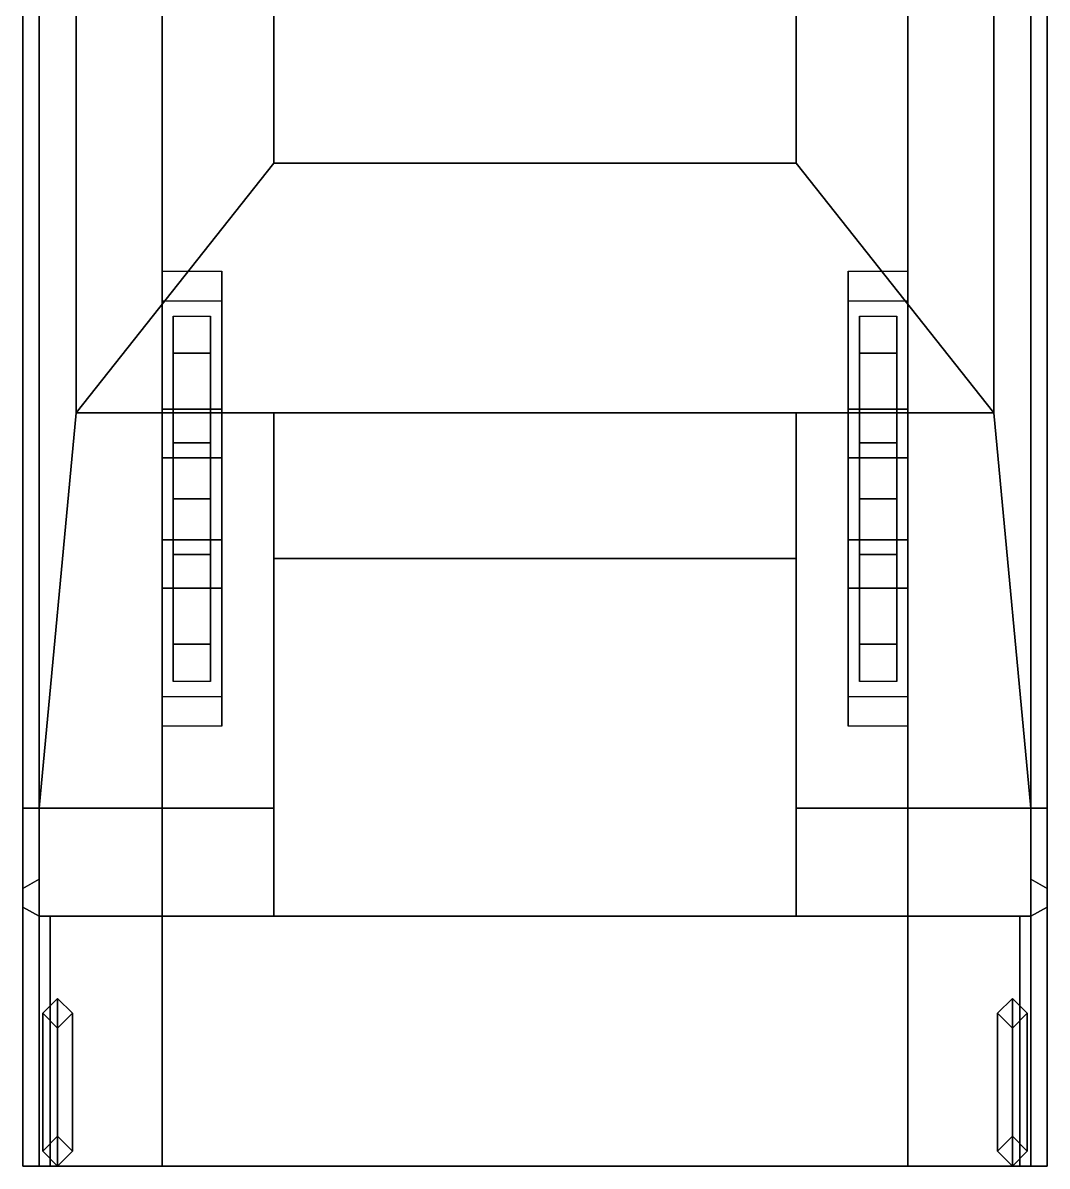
# Model space of a CAD drawing. Extents: x -1.5 to 1.5, y -9 to 9.5.
# Drawn here: x -1.373 to 1.373, y 2.1 to 5.166 of the extents above; entities that cross this region are included whole.
import ezdxf

# ---------------------------------------------------------------- set-up
doc = ezdxf.new("R2010")
doc.units = 0
doc.layers.get('0').update_dxf_attribs({"linetype": 'CONTINUOUS'})

msp = doc.modelspace()

# ---------------------------------------------------------------- linework, layer by layer
for points in [[(-1.33, 8.88, 3.1), (-1.3733, 8.855, 3.075), (-1.3733, 3.06, 3.075), (-1.33, 3.06, 3.1)], [(-1.33, 8.88, 3.1), (-1.33, 3.06, 3.1), (-1.23, 4.12, 3.1), (-1.23, 6.8, 3.1)], [(1.23, 6.8, 3.1), (1.23, 4.12, 3.1), (1.33, 3.06, 3.1), (1.33, 8.88, 3.1)], [(1.3733, 8.855, 3.075), (1.33, 8.88, 3.1), (1.33, 3.06, 3.1), (1.3733, 3.06, 3.075)], [(-1.3733, 8.855, 3.075), (-1.3733, 8.805, 3.025), (-1.3733, 3.06, 3.025), (-1.3733, 3.06, 3.075)], [(1.3733, 8.805, 3.025), (1.3733, 8.855, 3.075), (1.3733, 3.06, 3.075), (1.3733, 3.06, 3.025)], [(-1.3733, 8.805, 3.025), (-1.33, 8.78, 3), (-1.33, 3.06, 3), (-1.3733, 3.06, 3.025)], [(1.33, 8.78, 3), (1.3733, 8.805, 3.025), (1.3733, 3.06, 3.025), (1.33, 3.06, 3)], [(-1.33, 8.78, 1.2), (-1.33, 2.87, 2.54), (-1.33, 3.06, 3), (-1.33, 8.78, 3)], [(-1.33, 8.78, 1.2), (-1.33, 2.77, 1.2), (-1.33, 2.77, 2.54), (-1.33, 2.87, 2.54)], [(-1, 8.8, 0.91), (-1, 2.1, 0.91), (-1, 2.1, 1.2), (-1, 8.8, 1.2)], [(1, 8.8, 0.91), (1, 2.1, 0.91), (-1, 2.1, 0.91), (-1, 8.8, 0.91)], [(1, 2.1, 1.2), (1, 2.1, 0.91), (1, 8.8, 0.91), (1, 8.8, 1.2)], [(1.33, 3.06, 3), (1.33, 2.87, 2.54), (1.33, 8.78, 1.2), (1.33, 8.78, 3)], [(1.33, 2.77, 2.54), (1.33, 2.77, 1.2), (1.33, 8.78, 1.2), (1.33, 2.87, 2.54)], [(-1.23, 4.12, 3.1), (-1.23, 4.12, 2.67), (-1.23, 6.8, 2.67), (-1.23, 6.8, 3.1)], [(-1.23, 4.12, 2.67), (-0.7, 4.79, 3.21), (-0.7, 6.17, 3.21), (-1.23, 6.8, 2.67)], [(0.7, 4.79, 3.21), (1.23, 4.12, 2.67), (1.23, 6.8, 2.67), (0.7, 6.17, 3.21)], [(1.23, 4.12, 2.67), (1.23, 4.12, 3.1), (1.23, 6.8, 3.1), (1.23, 6.8, 2.67)], [(-0.7, 4.79, 3.21), (0.7, 4.79, 3.21), (0.7, 6.17, 3.21), (-0.7, 6.17, 3.21)], [(-1.23, 4.12, 2.67), (1.23, 4.12, 2.67), (0.7, 4.79, 3.21), (-0.7, 4.79, 3.21)], [(-0.84, 4.5, 0.91), (-0.84, 4.13, 0.44), (-1, 4.13, 0.44), (-1, 4.5, 0.91)], [(-1, 4.5, 0.91), (-1, 4.13, 0.44), (-1, 4.13, 0.58), (-1, 4.42, 0.91)], [(-0.84, 4.13, 0.58), (-0.84, 4.13, 0.44), (-0.84, 4.5, 0.91), (-0.84, 4.42, 0.91)], [(0.84, 4.5, 0.91), (0.84, 4.13, 0.44), (0.84, 4.13, 0.58), (0.84, 4.42, 0.91)], [(1, 4.5, 0.91), (1, 4.13, 0.44), (0.84, 4.13, 0.44), (0.84, 4.5, 0.91)], [(1, 4.13, 0.58), (1, 4.13, 0.44), (1, 4.5, 0.91), (1, 4.42, 0.91)], [(-1, 4.42, 0.91), (-1, 4.13, 0.58), (-0.84, 4.13, 0.58), (-0.84, 4.42, 0.91)], [(0.84, 4.42, 0.91), (0.84, 4.13, 0.58), (1, 4.13, 0.58), (1, 4.42, 0.91)], [(-0.97, 4.38, 0.91), (-0.97, 3.89, 0.66), (-0.97, 3.89, 0.66), (-0.97, 3.4, 0.91)], [(-0.97, 4.28, 0.79), (-0.97, 4.04, 0.67), (-0.97, 3.89, 0.66), (-0.97, 4.38, 0.91)], [(-0.87, 4.38, 0.91), (-0.87, 4.28, 0.79), (-0.97, 4.28, 0.79), (-0.97, 4.38, 0.91)], [(-0.87, 3.4, 0.91), (-0.87, 3.89, 0.66), (-0.87, 4.38, 0.91)], [(-0.87, 3.89, 0.66), (-0.87, 4.04, 0.67), (-0.87, 4.28, 0.79), (-0.87, 4.38, 0.91)], [(0.87, 4.38, 0.91), (0.87, 3.89, 0.66), (0.87, 3.89, 0.66), (0.87, 3.4, 0.91)], [(0.97, 4.38, 0.91), (0.97, 4.28, 0.79), (0.87, 4.28, 0.79), (0.87, 4.38, 0.91)], [(0.87, 4.28, 0.79), (0.87, 4.04, 0.67), (0.87, 3.89, 0.66), (0.87, 4.38, 0.91)], [(0.97, 3.4, 0.91), (0.97, 3.89, 0.66), (0.97, 4.38, 0.91)], [(0.97, 3.89, 0.66), (0.97, 4.04, 0.67), (0.97, 4.28, 0.79), (0.97, 4.38, 0.91)], [(-0.87, 4.28, 0.79), (-0.87, 4.04, 0.67), (-0.97, 4.04, 0.67), (-0.97, 4.28, 0.79)], [(0.97, 4.28, 0.79), (0.97, 4.04, 0.67), (0.87, 4.04, 0.67), (0.87, 4.28, 0.79)], [(-1.23, 4.12, 3.1), (-1.33, 3.06, 3.1), (-0.7, 3.06, 3.1), (-0.7, 4.12, 3.1)], [(-0.7, 4.12, 3.1), (-0.7, 4.12, 2.67), (-1.23, 4.12, 2.67), (-1.23, 4.12, 3.1)], [(-0.84, 4.13, 0.44), (-0.84, 4.13, 0.19), (-1, 4.13, 0.19), (-1, 4.13, 0.44)], [(-1, 4.13, 0.19), (-1, 3.65, 0.19), (-1, 3.65, 0.58), (-1, 4.13, 0.58)], [(-0.84, 4.13, 0.19), (-0.84, 3.65, 0.19), (-1, 3.65, 0.19), (-1, 4.13, 0.19)], [(-0.84, 4, 0.63), (-0.84, 4.13, 0.58), (-1, 4.13, 0.58), (-1, 4, 0.63)], [(-1, 4.13, 0.58), (-1, 3.65, 0.58), (-1, 3.78, 0.63), (-1, 4, 0.63)], [(-0.84, 3.65, 0.58), (-0.84, 3.65, 0.19), (-0.84, 4.13, 0.19), (-0.84, 4.13, 0.58)], [(-0.84, 3.78, 0.63), (-0.84, 3.65, 0.58), (-0.84, 4.13, 0.58), (-0.84, 4, 0.63)], [(-0.7, 3.06, 3.1), (-0.7, 3.73, 2.67), (-0.7, 4.12, 2.67), (-0.7, 4.12, 3.1)], [(-0.7, 3.73, 2.67), (0.7, 3.73, 2.67), (0.7, 4.12, 2.67), (-0.7, 4.12, 2.67)], [(0.7, 4.12, 2.67), (0.7, 4.12, 3.1), (1.23, 4.12, 3.1), (1.23, 4.12, 2.67)], [(0.7, 3.73, 2.67), (0.7, 3.06, 3.1), (0.7, 4.12, 3.1), (0.7, 4.12, 2.67)], [(0.7, 4.12, 3.1), (0.7, 3.06, 3.1), (1.33, 3.06, 3.1), (1.23, 4.12, 3.1)], [(0.84, 4.13, 0.19), (0.84, 3.65, 0.19), (0.84, 3.65, 0.58), (0.84, 4.13, 0.58)], [(1, 4.13, 0.44), (1, 4.13, 0.19), (0.84, 4.13, 0.19), (0.84, 4.13, 0.44)], [(1, 4.13, 0.19), (1, 3.65, 0.19), (0.84, 3.65, 0.19), (0.84, 4.13, 0.19)], [(0.84, 4.13, 0.58), (0.84, 3.65, 0.58), (0.84, 3.78, 0.63), (0.84, 4, 0.63)], [(1, 4, 0.63), (1, 4.13, 0.58), (0.84, 4.13, 0.58), (0.84, 4, 0.63)], [(1, 3.65, 0.58), (1, 3.65, 0.19), (1, 4.13, 0.19), (1, 4.13, 0.58)], [(1, 3.78, 0.63), (1, 3.65, 0.58), (1, 4.13, 0.58), (1, 4, 0.63)], [(-0.97, 3.89, 0.66), (-0.97, 4.04, 0.67), (-0.87, 4.04, 0.67), (-0.87, 3.89, 0.66)], [(0.87, 3.89, 0.66), (0.87, 4.04, 0.67), (0.97, 4.04, 0.67), (0.97, 3.89, 0.66)], [(-1, 4, 0.63), (-1, 3.78, 0.63), (-0.84, 3.78, 0.63), (-0.84, 4, 0.63)], [(0.84, 4, 0.63), (0.84, 3.78, 0.63), (1, 3.78, 0.63), (1, 4, 0.63)], [(-0.97, 3.89, 0.66), (-0.97, 3.74, 0.67), (-0.97, 3.5, 0.79), (-0.97, 3.4, 0.91)], [(-0.87, 3.89, 0.66), (-0.87, 3.74, 0.67), (-0.97, 3.74, 0.67), (-0.97, 3.89, 0.66)], [(-0.87, 3.5, 0.79), (-0.87, 3.74, 0.67), (-0.87, 3.89, 0.66), (-0.87, 3.4, 0.91)], [(0.87, 3.89, 0.66), (0.87, 3.74, 0.67), (0.87, 3.5, 0.79), (0.87, 3.4, 0.91)], [(0.97, 3.89, 0.66), (0.97, 3.74, 0.67), (0.87, 3.74, 0.67), (0.87, 3.89, 0.66)], [(0.97, 3.5, 0.79), (0.97, 3.74, 0.67), (0.97, 3.89, 0.66), (0.97, 3.4, 0.91)], [(-1, 3.78, 0.63), (-1, 3.65, 0.58), (-0.84, 3.65, 0.58), (-0.84, 3.78, 0.63)], [(0.84, 3.78, 0.63), (0.84, 3.65, 0.58), (1, 3.65, 0.58), (1, 3.78, 0.63)], [(-0.97, 3.5, 0.79), (-0.97, 3.74, 0.67), (-0.87, 3.74, 0.67), (-0.87, 3.5, 0.79)], [(-0.7, 2.77, 2.82), (-0.7, 2.77, 1.46), (-0.7, 3.73, 2.67), (-0.7, 3.06, 3.1)], [(-0.7, 2.77, 1.46), (0.7, 2.77, 1.46), (0.7, 3.73, 2.67), (-0.7, 3.73, 2.67)], [(0.7, 2.77, 1.46), (0.7, 2.77, 2.82), (0.7, 3.06, 3.1), (0.7, 3.73, 2.67)], [(0.87, 3.5, 0.79), (0.87, 3.74, 0.67), (0.97, 3.74, 0.67), (0.97, 3.5, 0.79)], [(-1, 3.65, 0.44), (-1, 3.65, 0.19), (-0.84, 3.65, 0.19), (-0.84, 3.65, 0.44)], [(-0.84, 3.36, 0.91), (-0.84, 3.65, 0.58), (-1, 3.65, 0.58), (-1, 3.36, 0.91)], [(-1, 3.65, 0.58), (-1, 3.65, 0.44), (-1, 3.28, 0.91), (-1, 3.36, 0.91)], [(-1, 3.28, 0.91), (-1, 3.65, 0.44), (-0.84, 3.65, 0.44), (-0.84, 3.28, 0.91)], [(-0.84, 3.28, 0.91), (-0.84, 3.65, 0.44), (-0.84, 3.65, 0.58), (-0.84, 3.36, 0.91)], [(0.84, 3.65, 0.44), (0.84, 3.65, 0.19), (1, 3.65, 0.19), (1, 3.65, 0.44)], [(0.84, 3.28, 0.91), (0.84, 3.65, 0.44), (1, 3.65, 0.44), (1, 3.28, 0.91)], [(0.84, 3.65, 0.58), (0.84, 3.65, 0.44), (0.84, 3.28, 0.91), (0.84, 3.36, 0.91)], [(1, 3.36, 0.91), (1, 3.65, 0.58), (0.84, 3.65, 0.58), (0.84, 3.36, 0.91)], [(1, 3.28, 0.91), (1, 3.65, 0.44), (1, 3.65, 0.58), (1, 3.36, 0.91)], [(-0.97, 3.4, 0.91), (-0.97, 3.5, 0.79), (-0.87, 3.5, 0.79), (-0.87, 3.4, 0.91)], [(0.87, 3.4, 0.91), (0.87, 3.5, 0.79), (0.97, 3.5, 0.79), (0.97, 3.4, 0.91)], [(-1.33, 2.87, 2.82), (-1.3733, 2.845, 2.82), (-1.3733, 3.06, 3.025), (-1.33, 3.06, 3)], [(-1.3733, 2.845, 2.82), (-1.3733, 2.795, 2.82), (-1.3733, 3.06, 3.075), (-1.3733, 3.06, 3.025)], [(-1.3733, 2.795, 2.82), (-1.33, 2.77, 2.82), (-1.33, 3.06, 3.1), (-1.3733, 3.06, 3.075)], [(-1.33, 2.87, 2.54), (-1.33, 2.87, 2.54), (-1.33, 2.87, 2.82), (-1.33, 3.06, 3)], [(-1.33, 3.06, 3.1), (-1.33, 2.77, 2.82), (-0.7, 2.77, 2.82), (-0.7, 3.06, 3.1)], [(0.7, 3.06, 3.1), (0.7, 2.77, 2.82), (1.33, 2.77, 2.82), (1.33, 3.06, 3.1)], [(1.33, 2.87, 2.82), (1.33, 2.87, 2.54), (1.33, 2.87, 2.54), (1.33, 3.06, 3)], [(1.33, 2.77, 2.82), (1.3733, 2.795, 2.82), (1.3733, 3.06, 3.075), (1.33, 3.06, 3.1)], [(1.3733, 2.845, 2.82), (1.33, 2.87, 2.82), (1.33, 3.06, 3), (1.3733, 3.06, 3.025)], [(1.3733, 2.795, 2.82), (1.3733, 2.845, 2.82), (1.3733, 3.06, 3.025), (1.3733, 3.06, 3.075)], [(-1.3733, 2.845, 2.565), (-1.33, 2.87, 2.54), (-1.33, 2.1, 2.54), (-1.3733, 2.1, 2.565)], [(-1.33, 2.87, 2.54), (-1.3733, 2.845, 2.565), (-1.3733, 2.845, 2.82), (-1.33, 2.87, 2.82)], [(1.33, 2.87, 2.54), (1.3733, 2.845, 2.565), (1.3733, 2.1, 2.565), (1.33, 2.1, 2.54)], [(1.3733, 2.845, 2.565), (1.33, 2.87, 2.54), (1.33, 2.87, 2.82), (1.3733, 2.845, 2.82)], [(-1.3733, 2.795, 2.615), (-1.3733, 2.845, 2.565), (-1.3733, 2.1, 2.565), (-1.3733, 2.1, 2.615)], [(-1.3733, 2.845, 2.565), (-1.3733, 2.795, 2.615), (-1.3733, 2.795, 2.82), (-1.3733, 2.845, 2.82)], [(1.3733, 2.845, 2.565), (1.3733, 2.795, 2.615), (1.3733, 2.1, 2.615), (1.3733, 2.1, 2.565)], [(1.3733, 2.795, 2.615), (1.3733, 2.845, 2.565), (1.3733, 2.845, 2.82), (1.3733, 2.795, 2.82)], [(-1.33, 2.77, 2.64), (-1.3733, 2.795, 2.615), (-1.3733, 2.1, 2.615), (-1.33, 2.1, 2.64)], [(-1.3733, 2.795, 2.615), (-1.33, 2.77, 2.64), (-1.33, 2.77, 2.82), (-1.3733, 2.795, 2.82)], [(1.3733, 2.795, 2.615), (1.33, 2.77, 2.64), (1.33, 2.1, 2.64), (1.3733, 2.1, 2.615)], [(1.33, 2.77, 2.64), (1.3733, 2.795, 2.615), (1.3733, 2.795, 2.82), (1.33, 2.77, 2.82)], [(-1.33, 2.77, 1.31), (-1.33, 2.77, 1.2), (1.33, 2.77, 1.2), (1.33, 2.77, 1.31)], [(-1.33, 2.77, 1.31), (-1.33, 2.1, 1.31), (-1.33, 2.1, 2.54), (-1.33, 2.77, 2.54)], [(-1.33, 2.77, 2.64), (-1.33, 2.1, 2.64), (-1.3, 2.1, 2.64), (-1.3, 2.77, 2.64)], [(-1.33, 2.77, 2.82), (-1.33, 2.77, 2.64), (-1.3, 2.77, 2.64), (-0.7, 2.77, 2.82)], [(-1.3, 2.77, 1.46), (-1.3, 2.1, 1.46), (1.3, 2.1, 1.46), (1.3, 2.77, 1.46)], [(-1.3, 2.1, 2.64), (-1.3, 2.1, 1.46), (-1.3, 2.77, 1.46), (-1.3, 2.77, 2.64)], [(-1.3, 2.77, 2.64), (-1.3, 2.77, 1.46), (-0.7, 2.77, 1.46), (-0.7, 2.77, 2.82)], [(1.3, 2.77, 1.46), (1.3, 2.77, 2.64), (0.7, 2.77, 2.82), (0.7, 2.77, 1.46)], [(1.33, 2.77, 2.64), (1.33, 2.77, 2.82), (0.7, 2.77, 2.82), (1.3, 2.77, 2.64)], [(1.3, 2.77, 1.46), (1.3, 2.1, 1.46), (1.3, 2.1, 2.64), (1.3, 2.77, 2.64)], [(1.3, 2.77, 2.64), (1.3, 2.1, 2.64), (1.33, 2.1, 2.64), (1.33, 2.77, 2.64)], [(1.33, 2.1, 2.54), (1.33, 2.1, 1.31), (1.33, 2.77, 1.31), (1.33, 2.77, 2.54)], [(-1.28, 2.55, 0.37), (-1.32, 2.51, 0.41), (-1.32, 2.51, 1.31), (-1.28, 2.55, 1.31)], [(-1.28, 2.1, 0.37), (-1.32, 2.14, 0.41), (-1.32, 2.51, 0.41), (-1.28, 2.55, 0.37)], [(-1.24, 2.51, 0.41), (-1.28, 2.55, 0.37), (-1.28, 2.55, 1.31), (-1.24, 2.51, 1.31)], [(-1.24, 2.14, 0.41), (-1.28, 2.1, 0.37), (-1.28, 2.55, 0.37), (-1.24, 2.51, 0.41)], [(1.28, 2.55, 0.37), (1.24, 2.51, 0.41), (1.24, 2.51, 1.31), (1.28, 2.55, 1.31)], [(1.28, 2.1, 0.37), (1.24, 2.14, 0.41), (1.24, 2.51, 0.41), (1.28, 2.55, 0.37)], [(1.32, 2.51, 0.41), (1.28, 2.55, 0.37), (1.28, 2.55, 1.31), (1.32, 2.51, 1.31)], [(1.32, 2.14, 0.41), (1.28, 2.1, 0.37), (1.28, 2.55, 0.37), (1.32, 2.51, 0.41)], [(-1.32, 2.51, 0.41), (-1.28, 2.47, 0.45), (-1.28, 2.47, 1.31), (-1.32, 2.51, 1.31)], [(-1.32, 2.14, 0.41), (-1.28, 2.18, 0.45), (-1.28, 2.47, 0.45), (-1.32, 2.51, 0.41)], [(-1.28, 2.18, 0.67), (-1.32, 2.14, 0.71), (-1.32, 2.51, 0.71), (-1.28, 2.47, 0.67)], [(-1.32, 2.14, 0.71), (-1.28, 2.18, 0.75), (-1.28, 2.47, 0.75), (-1.32, 2.51, 0.71)], [(-1.28, 2.18, 1), (-1.32, 2.14, 1.04), (-1.32, 2.51, 1.04), (-1.28, 2.47, 1)], [(-1.32, 2.14, 1.04), (-1.28, 2.18, 1.08), (-1.28, 2.47, 1.08), (-1.32, 2.51, 1.04)], [(-1.28, 2.47, 0.45), (-1.24, 2.51, 0.41), (-1.24, 2.51, 1.31), (-1.28, 2.47, 1.31)], [(-1.28, 2.18, 0.45), (-1.24, 2.14, 0.41), (-1.24, 2.51, 0.41), (-1.28, 2.47, 0.45)], [(-1.24, 2.14, 0.71), (-1.28, 2.18, 0.67), (-1.28, 2.47, 0.67), (-1.24, 2.51, 0.71)], [(-1.28, 2.18, 0.75), (-1.24, 2.14, 0.71), (-1.24, 2.51, 0.71), (-1.28, 2.47, 0.75)], [(-1.24, 2.14, 1.04), (-1.28, 2.18, 1), (-1.28, 2.47, 1), (-1.24, 2.51, 1.04)], [(-1.28, 2.18, 1.08), (-1.24, 2.14, 1.04), (-1.24, 2.51, 1.04), (-1.28, 2.47, 1.08)], [(1.24, 2.51, 0.41), (1.28, 2.47, 0.45), (1.28, 2.47, 1.31), (1.24, 2.51, 1.31)], [(1.24, 2.14, 1.04), (1.28, 2.18, 1.08), (1.28, 2.47, 1.08), (1.24, 2.51, 1.04)], [(1.28, 2.18, 1), (1.24, 2.14, 1.04), (1.24, 2.51, 1.04), (1.28, 2.47, 1)], [(1.24, 2.14, 0.71), (1.28, 2.18, 0.75), (1.28, 2.47, 0.75), (1.24, 2.51, 0.71)], [(1.28, 2.18, 0.67), (1.24, 2.14, 0.71), (1.24, 2.51, 0.71), (1.28, 2.47, 0.67)], [(1.24, 2.14, 0.41), (1.28, 2.18, 0.45), (1.28, 2.47, 0.45), (1.24, 2.51, 0.41)], [(1.28, 2.47, 0.45), (1.32, 2.51, 0.41), (1.32, 2.51, 1.31), (1.28, 2.47, 1.31)], [(1.28, 2.18, 1.08), (1.32, 2.14, 1.04), (1.32, 2.51, 1.04), (1.28, 2.47, 1.08)], [(1.32, 2.14, 1.04), (1.28, 2.18, 1), (1.28, 2.47, 1), (1.32, 2.51, 1.04)], [(1.28, 2.18, 0.75), (1.32, 2.14, 0.71), (1.32, 2.51, 0.71), (1.28, 2.47, 0.75)], [(1.32, 2.14, 0.71), (1.28, 2.18, 0.67), (1.28, 2.47, 0.67), (1.32, 2.51, 0.71)], [(1.28, 2.18, 0.45), (1.32, 2.14, 0.41), (1.32, 2.51, 0.41), (1.28, 2.47, 0.45)], [(-1.28, 2.18, 0.45), (-1.32, 2.14, 0.41), (-1.32, 2.14, 1.31), (-1.28, 2.18, 1.31)], [(-1.24, 2.14, 0.41), (-1.28, 2.18, 0.45), (-1.28, 2.18, 1.31), (-1.24, 2.14, 1.31)], [(1.28, 2.18, 0.45), (1.24, 2.14, 0.41), (1.24, 2.14, 1.31), (1.28, 2.18, 1.31)], [(1.32, 2.14, 0.41), (1.28, 2.18, 0.45), (1.28, 2.18, 1.31), (1.32, 2.14, 1.31)], [(-1.32, 2.14, 0.41), (-1.28, 2.1, 0.37), (-1.28, 2.1, 1.31), (-1.32, 2.14, 1.31)], [(-1.28, 2.1, 0.37), (-1.24, 2.14, 0.41), (-1.24, 2.14, 1.31), (-1.28, 2.1, 1.31)], [(1.24, 2.14, 0.41), (1.28, 2.1, 0.37), (1.28, 2.1, 1.31), (1.24, 2.14, 1.31)], [(1.28, 2.1, 0.37), (1.32, 2.14, 0.41), (1.32, 2.14, 1.31), (1.28, 2.1, 1.31)], [(-1.3733, 2.1, 2.615), (-1.3733, 2.1, 2.565), (-1.33, 2.1, 2.54), (-1.33, 2.1, 2.64)], [(-1.3, 2.1, 1.46), (-1.33, 2.1, 1.31), (1.33, 2.1, 1.31), (1.3, 2.1, 1.46)], [(-1.33, 2.1, 2.64), (-1.33, 2.1, 1.31), (-1.3, 2.1, 1.46), (-1.3, 2.1, 2.64)], [(-1, 2.1, 1.2), (-1, 2.1, 0.91), (1, 2.1, 0.91), (1, 2.1, 1.2)], [(1.3, 2.1, 2.64), (1.3, 2.1, 1.46), (1.33, 2.1, 1.31), (1.33, 2.1, 2.64)], [(1.33, 2.1, 2.64), (1.33, 2.1, 2.54), (1.3733, 2.1, 2.565), (1.3733, 2.1, 2.615)]]:
    msp.add_3dface(points)

doc.saveas('drawing.dxf')
